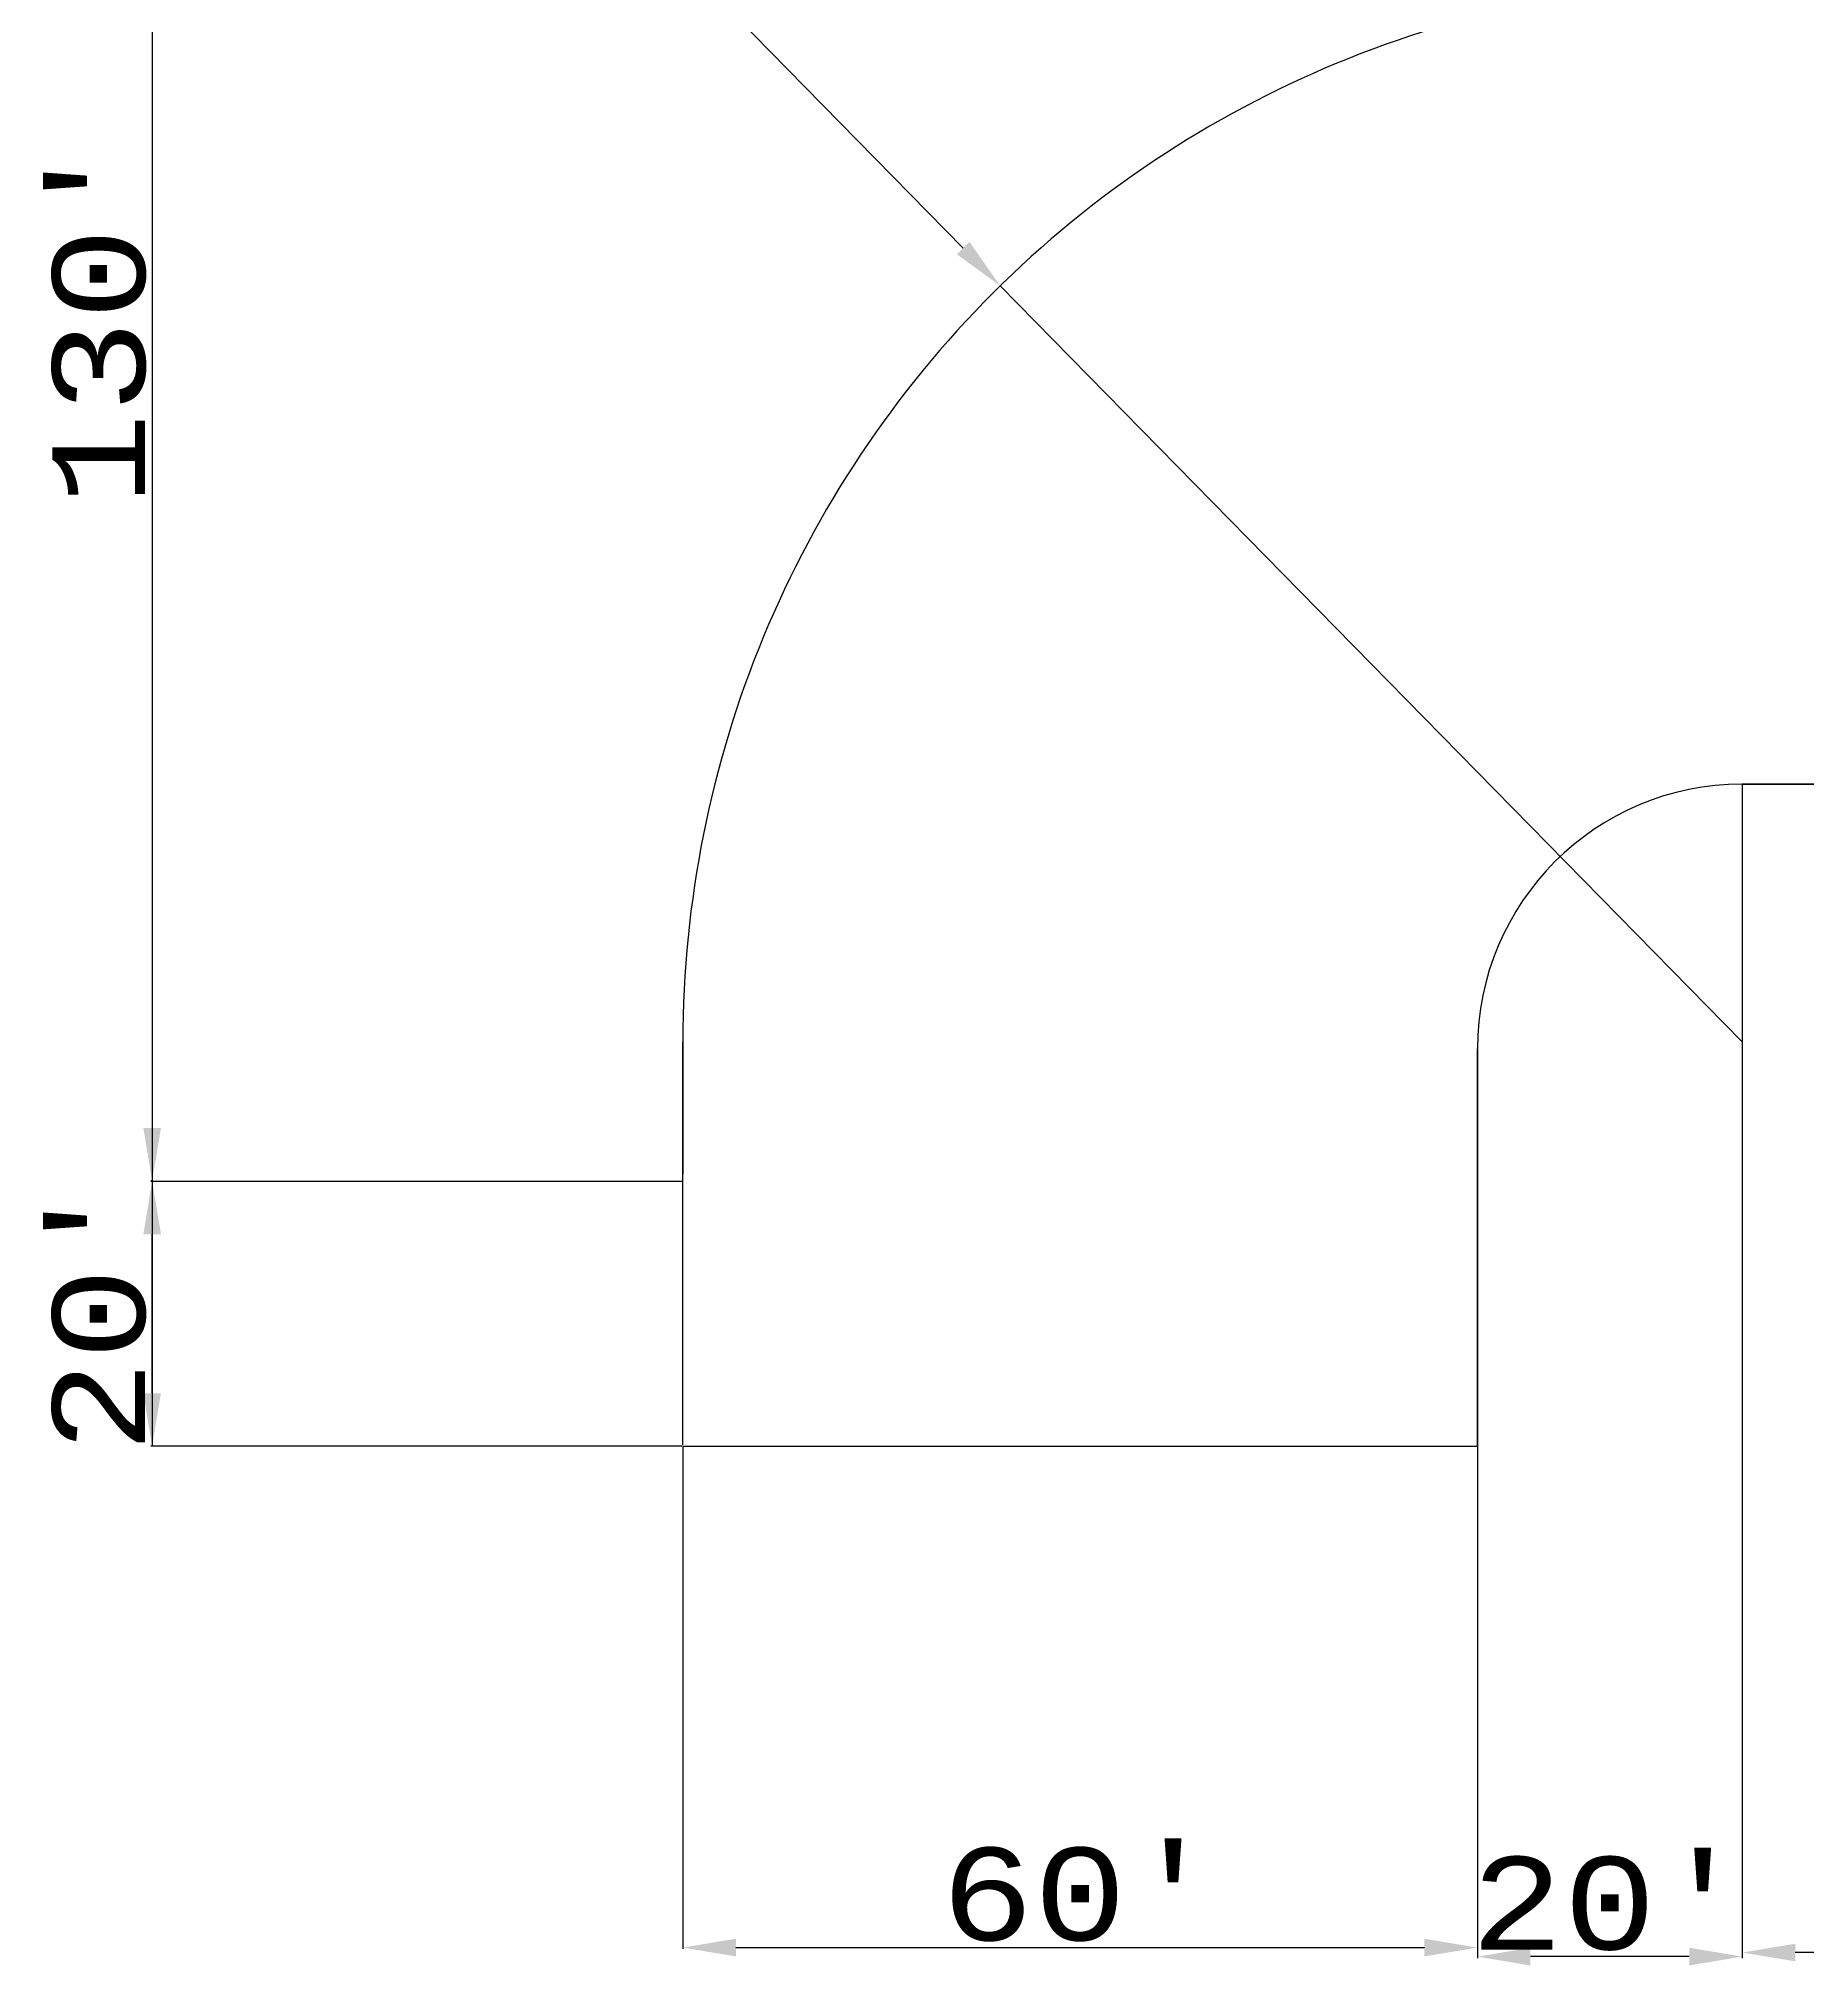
# Model space of a CAD drawing. Header units: millimetres. Extents: x 2647 to 7908, y -1264 to 3170.
# Drawn here: x 2647 to 4250, y -960 to 787 of the extents above; entities that cross this region are included whole.
import ezdxf

# ---------------------------------------------------------------- set-up
doc = ezdxf.new("R2010")
doc.units = ezdxf.units.MM
doc.styles.get("Standard").update_dxf_attribs({"font": 'Courier New.ttf', "height": 84})
doc.dimstyles.new('Annotative', dxfattribs={"dimscale": 0, "dimtxt": 6, "dimasz": 48, "dimexe": 1.25, "dimexo": 0.625, "dimtad": 1, "dimdec": 1, "dimlunit": 4, "dimtxsty": 'Standard', "dimcen": 0.09, "dimadec": 0, "dimazin": 0, "dimtfac": 1, "dimtdec": 1, "dimtmove": 0, "dimatfit": 3, "dimfxl": 1, "dimarcsym": 1})

# ---------------------------------------------------------------- blocks, each defined once
blk = doc.blocks.new('*D12')
at = {"color": 0, "lineweight": -2, "transparency": 16777216}
for p, q in [((2750.7, 1311.3), (2748.8, 1311.3)), ((2750.1, 1263.3), (2750.1, -200.7)), ((2750.7, -248.7), (2748.8, -248.7))]:
    blk.add_line(p, q, dxfattribs=at)
at = {"color": 0, "transparency": 16777216}
for points in [[(2742.1, 1263.3), (2758.1, 1263.3), (2750.1, 1311.3)], [(2742.1, -200.7), (2758.1, -200.7), (2750.1, -248.7)]]:
    blk.add_solid(points, dxfattribs=at)
at = {"layer": 'Defpoints', "color": 0, "transparency": 16777216}
for p in [(2751.3, 1311.3), (2750.1, -248.7), (2751.3, -248.7)]:
    blk.add_point(p, dxfattribs=at)
at = {"color": 0, "transparency": 16777216, "insert": (2702.3, 531.3), "char_height": 84, "attachment_point": 5, "rotation": 90}
blk.add_mtext("130'", dxfattribs=at)
blk = doc.blocks.new('*D15')
at = {"color": 0, "lineweight": -2, "transparency": 16777216}
for p, q in [((3230.5, -249.1), (2748.8, -249.1)), ((2750.1, -441.1), (2750.1, -297.1)), ((3230.5, -489.1), (2748.8, -489.1))]:
    blk.add_line(p, q, dxfattribs=at)
at = {"color": 0, "transparency": 16777216}
for points in [[(2742.1, -297.1), (2758.1, -297.1), (2750.1, -249.1)], [(2742.1, -441.1), (2758.1, -441.1), (2750.1, -489.1)]]:
    blk.add_solid(points, dxfattribs=at)
at = {"layer": 'Defpoints', "color": 0, "transparency": 16777216}
for p in [(2750.1, -249.1), (3231.1, -249.1), (3231.1, -489.1)]:
    blk.add_point(p, dxfattribs=at)
at = {"color": 0, "transparency": 16777216, "insert": (2702.3, -369.1), "char_height": 84, "attachment_point": 5, "rotation": 90}
blk.add_mtext("20'", dxfattribs=at)
blk = doc.blocks.new('*D16')
at = {"color": 0, "lineweight": -2, "transparency": 16777216}
for p, q in [((3083.1, 1006.3), (3485, 596.7)), ((4191.1, -122.7), (3518.7, 562.4))]:
    blk.add_line(p, q, dxfattribs=at)
at = {"color": 0, "transparency": 16777216}
blk.add_solid([(3490.8, 602.3), (3479.3, 591.1), (3518.7, 562.4)], dxfattribs=at)
at = {"layer": 'Defpoints', "color": 0, "transparency": 16777216}
for p in [(3518.7, 562.4), (4191.1, -122.7)]:
    blk.add_point(p, dxfattribs=at)
at = {"color": 0, "transparency": 16777216, "insert": (3227, 928), "char_height": 84, "attachment_point": 5, "rotation": 314.4619}
blk.add_mtext("R80'", dxfattribs=at)
blk = doc.blocks.new('*D25')
at = {"color": 0, "lineweight": -2, "transparency": 16777216}
for p, q in [((3231.1, -489.7), (3231.1, -944.7)), ((3951.1, -489.7), (3951.1, -944.7)), ((3279.1, -943.5), (3903.1, -943.5))]:
    blk.add_line(p, q, dxfattribs=at)
at = {"color": 0, "transparency": 16777216}
for points in [[(3279.1, -935.5), (3279.1, -951.5), (3231.1, -943.5)], [(3903.1, -935.5), (3903.1, -951.5), (3951.1, -943.5)]]:
    blk.add_solid(points, dxfattribs=at)
at = {"layer": 'Defpoints', "color": 0, "transparency": 16777216}
for p in [(3231.1, -489.1), (3951.1, -489.1), (3951.1, -943.5)]:
    blk.add_point(p, dxfattribs=at)
at = {"color": 0, "transparency": 16777216, "insert": (3591.1, -895.6), "char_height": 84, "attachment_point": 5}
blk.add_mtext("60'", dxfattribs=at)
blk = doc.blocks.new('*D26')
at = {"color": 0, "lineweight": -2, "transparency": 16777216}
for p, q in [((4191.1, 110.3), (4191.1, -953)), ((3951.1, -129.7), (3951.1, -953)), ((4143.1, -951.7), (3999.1, -951.7))]:
    blk.add_line(p, q, dxfattribs=at)
at = {"color": 0, "transparency": 16777216}
for points in [[(3999.1, -943.7), (3999.1, -959.7), (3951.1, -951.7)], [(4143.1, -943.7), (4143.1, -959.7), (4191.1, -951.7)]]:
    blk.add_solid(points, dxfattribs=at)
at = {"layer": 'Defpoints', "color": 0, "transparency": 16777216}
for p in [(4191.1, 110.9), (3951.1, -129.1), (3951.1, -951.7)]:
    blk.add_point(p, dxfattribs=at)
at = {"color": 0, "transparency": 16777216, "insert": (4071.1, -903.9), "char_height": 84, "attachment_point": 5}
blk.add_mtext("20'", dxfattribs=at)
blk = doc.blocks.new('*D33')
at = {"color": 0, "lineweight": -2, "transparency": 16777216}
for p, q in [((4191.1, -249.7), (4191.1, -949.2)), ((5271.1, -249.7), (5271.1, -949.2)), ((5223.1, -948), (4239.1, -948))]:
    blk.add_line(p, q, dxfattribs=at)
at = {"color": 0, "transparency": 16777216}
for points in [[(4239.1, -940), (4239.1, -956), (4191.1, -948)], [(5223.1, -940), (5223.1, -956), (5271.1, -948)]]:
    blk.add_solid(points, dxfattribs=at)
at = {"layer": 'Defpoints', "color": 0, "transparency": 16777216}
for p in [(4191.1, -249.1), (5271.1, -249.1), (4191.1, -948)]:
    blk.add_point(p, dxfattribs=at)
at = {"color": 0, "transparency": 16777216, "insert": (4731.1, -900.1), "char_height": 84, "attachment_point": 5}
blk.add_mtext("90'", dxfattribs=at)

msp = doc.modelspace()

# ---------------------------------------------------------------- linework, layer by layer
for p, q in [((2750.08, 2511.27), (2750.08, -488.73)), ((4191.08, 110.93), (4191.08, 110.93)), ((4191.08, 110.93), (4647.54, 110.93)), ((4721.17, 110.93), (4191.08, 110.93)), ((3231.08, -487.82), (3231.08, -122.73)), ((3951.08, -489.07), (3951.08, -129.07)), ((3951.08, -249.07), (3951.08, -242.73)), ((3951.08, -489.07), (3951.08, -249.07)), ((3231.08, -489.07), (3951.08, -489.07))]:
    msp.add_line(p, q)
msp.add_lwpolyline([(4191.08, 837.27), (4191.08, 837.27, 0.4142136), (3231.08, -122.73), (3231.08, -242.73)], format="xyb")
msp.add_arc((4191.08, -129.07), 240, 90, 180)

# ---------------------------------------------------------------- dimensions: what is measured, and where the dimension line sits
for base, p1, p2, picture, middle in [((2750.08, -248.73), (2751.33, 1311.27), (2751.33, -248.73), '*D12', (2702.25, 531.27)), ((2750.08, -249.07), (3231.08, -489.07), (3231.08, -249.07), '*D15', (2702.25, -369.07))]:
    dim = msp.add_linear_dim(base=base, p1=p1, p2=p2, angle=90, dimstyle='Annotative')
    dim.commit()
    dim.dimension.update_dxf_attribs({"geometry": picture, "text_midpoint": middle})
dim = msp.add_radius_dim(center=(4191.08, -122.73), mpoint=(3518.66, 562.44), dimstyle='Annotative')
dim.commit()
dim.dimension.update_dxf_attribs({"geometry": '*D16', "text_midpoint": (3192.82, 894.47), "dimtype": 164})
for base, p1, p2, picture, middle in [((3951.08, -951.71), (4191.08, 110.93), (3951.08, -129.07), '*D26', (4071.08, -903.88)), ((4191.08, -947.96), (5271.08, -249.07), (4191.08, -249.07), '*D33', (4731.08, -900.13)), ((3951.08, -943.47), (3231.08, -489.07), (3951.08, -489.07), '*D25', (3591.08, -895.64))]:
    dim = msp.add_linear_dim(base=base, p1=p1, p2=p2, dimstyle='Annotative')
    dim.commit()
    dim.dimension.update_dxf_attribs({"geometry": picture, "text_midpoint": middle})

doc.saveas('drawing.dxf')
